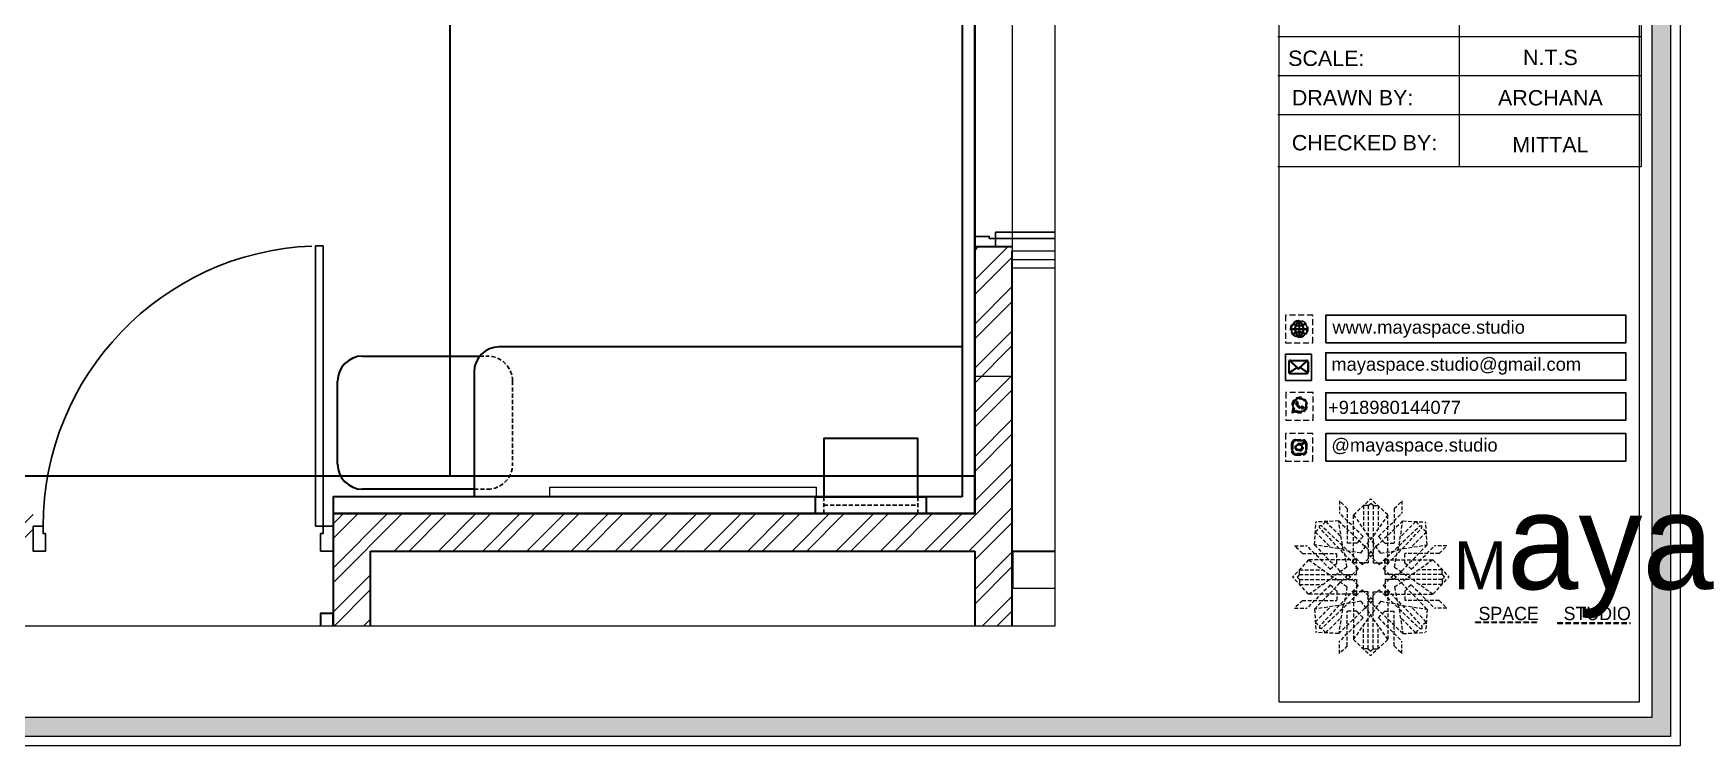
# Model space of a CAD drawing. Header units: millimetres. Extents: x 56222 to 3066687, y -650199 to -121287.
# Drawn here: x 131431.4 to 131630.2, y -184315.7 to -184230.2 of the extents above; entities that cross this region are included whole.
import ezdxf
from ezdxf.enums import TextEntityAlignment as Align

# ---------------------------------------------------------------- set-up
doc = ezdxf.new("R2010")
doc.units = ezdxf.units.MM
doc.header["$MEASUREMENT"] = 0
doc.linetypes.add('DASHED', pattern=[0.75, 0.5, -0.25])
doc.linetypes.add('DASHEDX2', pattern=[1.5, 1, -0.5])
for name, color, linetype in [('AR DOOR', 40, 'Continuous'), ('AR ELE-5', 134, 'Continuous'), ('AR HATCH-7', 7, 'Continuous')]:
    doc.layers.add(name, color=color, linetype=linetype)
for name, color, linetype, lineweight in [('dim05', 1, 'Continuous', 13), ('Dimension', 10, 'DASHEDX2', 20), ('ELEVATION', 250, 'Continuous', 9), ('ELEVATION ( SPIRAL STAIR )', 250, 'Continuous', 9), ('FIRST FLOOR', 7, 'Continuous', 9), ('FIRST FLOOR_( PLine )_', 251, 'Continuous', 30), ('FURNITURE', 32, 'Continuous', 9), ('GF FALSE CEILING', 6, 'Continuous', 35), ('NAME PLATE', 7, 'Continuous', 25)]:
    doc.layers.add(name, color=color, linetype=linetype, lineweight=lineweight)
doc.styles.add('Arial', font='arial.ttf')
doc.styles.get("Standard").update_dxf_attribs({"font": 'arial.ttf', "height": 6})

# ---------------------------------------------------------------- blocks, each defined once
blk = doc.blocks.new('*U18')
for points in [[(0, 0), (0, 1120), (-30, 1120), (-30, 0)], [(40, 0), (0, 0), (0, -30), (-10, -30), (-10, -100), (40, -100)], [(-1160, 0), (-1120, 0), (-1120, -30), (-1110, -30), (-1110, -100), (-1160, -100)]]:
    blk.add_lwpolyline(points, close=True)
at = {"layer": 'AR ELE-5', "linetype": 'ByBlock', "ltscale": 15}
blk.add_arc((1.6, -0.7), 1121.6, 92.37301, 179.96526, dxfattribs=at)
blk = doc.blocks.new('FSFSF')
at = {"color": 42, "lineweight": 5, "true_color": 0xe0ac11}
for p, q in [((28600.03, 143.51), (28600.03, 140.16)), ((28602.15, 141.41), (28600.03, 143.51)), ((28602.15, 141.41), (28602.15, 131.95)), ((28603.86, 139.69), (28608.58, 144.08)), ((28607.9, 142.22), (28606.58, 142.22)), ((28606.58, 142.22), (28606.58, 135.84)), ((28607.9, 142.22), (28608.58, 142.85)), ((28607.9, 142.22), (28607.9, 126.58)), ((28613.31, 139.69), (28608.58, 144.08)), ((28609.27, 142.22), (28608.59, 142.85)), ((28609.27, 142.22), (28609.27, 126.58)), ((28609.27, 142.22), (28610.59, 142.22)), ((28610.59, 142.22), (28610.59, 135.84)), ((28615.02, 141.41), (28617.14, 143.51)), ((28615.02, 141.41), (28615.02, 131.95)), ((28617.14, 143.51), (28617.14, 140.16)), ((28593.19, 131.45), (28593.54, 137.71)), ((28599.8, 138.06), (28593.54, 137.71)), ((28595.12, 136.69), (28594.53, 136.69)), ((28594.56, 136.12), (28594.56, 136.71)), ((28596.24, 137.86), (28595.12, 136.69)), ((28606.27, 126.08), (28595.12, 136.69)), ((28596.24, 137.86), (28600.47, 133.65)), ((28601.03, 130), (28599.8, 138.06)), ((28599.8, 138.05), (28608.58, 129.56)), ((28606.47, 133.76), (28600.03, 140.16)), ((28603.86, 126.58), (28603.86, 139.69)), ((28603.86, 139.69), (28608.58, 133.02)), ((28613.31, 139.69), (28608.59, 133.02)), ((28617.37, 138.05), (28608.59, 129.56)), ((28610.7, 133.76), (28617.14, 140.16)), ((28610.9, 126.08), (28622.05, 136.69)), ((28613.31, 126.58), (28613.31, 139.69)), ((28616.14, 130), (28617.37, 138.06)), ((28620.93, 137.86), (28616.7, 133.65)), ((28617.37, 138.06), (28623.63, 137.71)), ((28620.93, 137.86), (28622.05, 136.69)), ((28622.05, 136.69), (28622.64, 136.69)), ((28622.62, 136.12), (28622.62, 136.71)), ((28624, 131.45), (28623.65, 137.71)), ((28593.39, 135), (28594.56, 136.12)), ((28593.39, 135), (28597.6, 130.78)), ((28605.17, 124.98), (28594.56, 136.12)), ((28604.75, 131.95), (28602.15, 131.95)), ((28606.47, 133.76), (28604.75, 131.95)), ((28605.86, 129.18), (28608.58, 133.02)), ((28611.31, 129.18), (28608.59, 133.02)), ((28610.7, 133.76), (28612.42, 131.95)), ((28612.02, 124.98), (28622.62, 136.12)), ((28612.42, 131.95), (28615.02, 131.95)), ((28623.8, 135), (28619.59, 130.78)), ((28623.8, 135), (28622.62, 136.12)), ((28591.56, 127.39), (28587.17, 122.66)), ((28587.73, 131.22), (28591.08, 131.22)), ((28589.84, 129.1), (28587.73, 131.22)), ((28589.84, 129.1), (28599.29, 129.1)), ((28597.49, 124.78), (28591.08, 131.22)), ((28604.66, 127.39), (28591.56, 127.39)), ((28591.56, 127.39), (28598.23, 122.67)), ((28593.19, 131.45), (28601.69, 122.67)), ((28601.25, 130.22), (28593.19, 131.45)), ((28599.29, 126.5), (28599.29, 129.1)), ((28605.86, 129.18), (28601.03, 130)), ((28602.07, 125.39), (28601.25, 130.22)), ((28603.68, 126.54), (28603.68, 127.39)), ((28604.71, 127.57), (28603.86, 127.57)), ((28604.66, 123.35), (28604.66, 127.39)), ((28604.7, 126.58), (28604.71, 127.57)), ((28606.27, 126.08), (28608.58, 128.27)), ((28607.9, 128.92), (28608.58, 129.56)), ((28607.9, 128.92), (28608.58, 128.27)), ((28609.27, 128.92), (28608.59, 129.56)), ((28609.27, 128.92), (28608.59, 128.27)), ((28610.9, 126.08), (28608.59, 128.27)), ((28611.31, 129.18), (28616.14, 130)), ((28612.46, 126.58), (28612.46, 127.57)), ((28612.46, 127.57), (28613.31, 127.57)), ((28612.52, 123.35), (28612.52, 127.39)), ((28612.52, 127.39), (28625.63, 127.39)), ((28613.51, 126.54), (28613.51, 127.39)), ((28615.12, 125.39), (28615.94, 130.22)), ((28623.99, 131.45), (28615.5, 122.67)), ((28615.94, 130.22), (28624, 131.45)), ((28627.34, 129.1), (28617.89, 129.1)), ((28617.89, 126.5), (28617.89, 129.1)), ((28625.63, 127.39), (28618.96, 122.67)), ((28619.7, 124.78), (28626.1, 131.22)), ((28625.63, 127.39), (28630.02, 122.66)), ((28629.45, 131.22), (28626.1, 131.22)), ((28627.34, 129.1), (28629.45, 131.22)), ((28591.56, 117.94), (28587.17, 122.66)), ((28589.03, 123.35), (28588.4, 122.67)), ((28589.03, 121.98), (28588.4, 122.65)), ((28589.03, 123.35), (28589.03, 124.67)), ((28589.03, 124.67), (28595.4, 124.67)), ((28589.03, 123.35), (28604.66, 123.35)), ((28591.56, 117.94), (28598.23, 122.65)), ((28593.19, 113.88), (28601.69, 122.65)), ((28597.49, 124.78), (28599.29, 126.5)), ((28602.07, 125.39), (28598.23, 122.67)), ((28602.07, 119.94), (28598.23, 122.65)), ((28602.33, 123.35), (28601.69, 122.67)), ((28602.33, 121.98), (28601.69, 122.65)), ((28602.33, 123.35), (28602.97, 122.67)), ((28602.33, 121.98), (28602.97, 122.65)), ((28605.17, 124.98), (28602.97, 122.67)), ((28605.17, 120.35), (28602.97, 122.65)), ((28604.66, 126.54), (28603.68, 126.54)), ((28607.9, 126.58), (28603.86, 126.58)), ((28609.27, 126.58), (28613.31, 126.58)), ((28612.02, 124.98), (28614.21, 122.67)), ((28612.02, 120.35), (28614.21, 122.65)), ((28612.52, 126.54), (28613.51, 126.54)), ((28628.16, 123.35), (28612.52, 123.35)), ((28614.85, 123.35), (28614.21, 122.67)), ((28614.85, 121.98), (28614.21, 122.65)), ((28614.85, 123.35), (28615.5, 122.67)), ((28614.85, 121.98), (28615.5, 122.65)), ((28615.12, 125.39), (28618.96, 122.67)), ((28615.12, 119.94), (28618.96, 122.65)), ((28623.99, 113.88), (28615.5, 122.65)), ((28619.7, 124.78), (28617.89, 126.5)), ((28625.63, 117.94), (28618.96, 122.65)), ((28628.16, 124.67), (28621.78, 124.67)), ((28625.63, 117.94), (28630.02, 122.66)), ((28628.16, 123.35), (28628.16, 124.67)), ((28628.16, 123.35), (28628.78, 122.67)), ((28628.16, 121.98), (28628.78, 122.65)), ((28589.03, 121.98), (28604.66, 121.98)), ((28589.03, 121.98), (28589.03, 120.66)), ((28589.03, 120.66), (28595.4, 120.66)), ((28597.49, 120.54), (28591.08, 114.11)), ((28605.17, 120.35), (28594.56, 109.2)), ((28606.27, 119.15), (28595.12, 108.54)), ((28597.49, 120.54), (28599.29, 118.83)), ((28599.29, 118.83), (28599.29, 116.23)), ((28602.07, 119.94), (28601.25, 115.1)), ((28604.66, 118.78), (28603.68, 118.78)), ((28603.68, 118.78), (28603.68, 117.94)), ((28607.9, 118.65), (28603.86, 118.65)), ((28603.86, 118.65), (28603.86, 105.54)), ((28604.66, 121.98), (28604.66, 117.94)), ((28604.7, 118.65), (28604.71, 117.66)), ((28606.27, 119.15), (28608.58, 116.96)), ((28607.9, 103.01), (28607.9, 118.65)), ((28610.9, 119.15), (28608.59, 116.96)), ((28609.27, 118.65), (28613.31, 118.65)), ((28609.27, 103.01), (28609.27, 118.65)), ((28610.9, 119.15), (28622.05, 108.54)), ((28612.02, 120.35), (28622.62, 109.2)), ((28612.46, 118.65), (28612.46, 117.66)), ((28612.52, 121.98), (28612.52, 117.94)), ((28628.16, 121.98), (28612.52, 121.98)), ((28612.52, 118.78), (28613.51, 118.78)), ((28613.31, 118.65), (28613.31, 105.54)), ((28613.51, 118.78), (28613.51, 117.94)), ((28615.12, 119.94), (28615.94, 115.1)), ((28619.7, 120.54), (28617.89, 118.83)), ((28617.89, 118.83), (28617.89, 116.23)), ((28619.7, 120.54), (28626.1, 114.11)), ((28628.16, 120.66), (28621.78, 120.66)), ((28628.16, 121.98), (28628.16, 120.66)), ((28589.84, 116.23), (28587.73, 114.11)), ((28587.73, 114.11), (28591.08, 114.11)), ((28589.84, 116.23), (28599.29, 116.23)), ((28604.66, 117.94), (28591.56, 117.94)), ((28601.25, 115.1), (28593.19, 113.87)), ((28593.19, 113.87), (28593.54, 107.62)), ((28593.39, 110.32), (28597.6, 114.55)), ((28599.8, 107.17), (28608.58, 115.67)), ((28601.03, 115.23), (28599.8, 107.17)), ((28605.86, 116.05), (28601.03, 115.23)), ((28604.71, 117.66), (28603.86, 117.66)), ((28605.86, 116.05), (28608.58, 112.21)), ((28607.9, 116.31), (28608.58, 116.96)), ((28607.9, 116.31), (28608.58, 115.67)), ((28609.27, 116.31), (28608.59, 116.96)), ((28609.27, 116.31), (28608.59, 115.67)), ((28611.31, 116.05), (28608.59, 112.21)), ((28617.37, 107.17), (28608.59, 115.67)), ((28611.31, 116.05), (28616.14, 115.23)), ((28612.46, 117.66), (28613.31, 117.66)), ((28612.52, 117.94), (28625.63, 117.94)), ((28615.94, 115.1), (28624, 113.87)), ((28616.14, 115.23), (28617.37, 107.17)), ((28627.34, 116.23), (28617.89, 116.23)), ((28623.8, 110.32), (28619.59, 114.55)), ((28624, 113.87), (28623.65, 107.62)), ((28629.45, 114.11), (28626.1, 114.11)), ((28627.34, 116.23), (28629.45, 114.11)), ((28593.39, 110.32), (28594.56, 109.2)), ((28594.56, 109.2), (28594.56, 108.61)), ((28596.24, 107.37), (28600.47, 111.58)), ((28606.47, 111.47), (28600.03, 105.07)), ((28602.15, 103.82), (28602.15, 113.27)), ((28604.75, 113.27), (28602.15, 113.27)), ((28603.86, 105.54), (28608.58, 112.21)), ((28606.47, 111.47), (28604.75, 113.27)), ((28606.58, 103.01), (28606.58, 109.38)), ((28613.31, 105.54), (28608.59, 112.21)), ((28610.59, 103.01), (28610.59, 109.38)), ((28610.7, 111.47), (28612.42, 113.27)), ((28610.7, 111.47), (28617.14, 105.07)), ((28612.42, 113.27), (28615.02, 113.27)), ((28615.02, 103.82), (28615.02, 113.27)), ((28620.93, 107.37), (28616.7, 111.58)), ((28623.8, 110.32), (28622.62, 109.2)), ((28622.62, 109.2), (28622.62, 108.61)), ((28599.8, 107.17), (28593.54, 107.52)), ((28595.12, 108.54), (28594.53, 108.54)), ((28596.24, 107.37), (28595.12, 108.54)), ((28600.03, 101.71), (28600.03, 105.07)), ((28603.86, 105.54), (28608.58, 101.15)), ((28613.31, 105.54), (28608.58, 101.15)), ((28617.14, 101.71), (28617.14, 105.07)), ((28617.37, 107.17), (28623.63, 107.52)), ((28620.93, 107.37), (28622.05, 108.54)), ((28622.05, 108.54), (28622.64, 108.54)), ((28602.15, 103.82), (28600.03, 101.71)), ((28607.9, 103.01), (28606.58, 103.01)), ((28607.9, 103.01), (28608.58, 102.38)), ((28609.27, 103.01), (28608.59, 102.38)), ((28609.27, 103.01), (28610.59, 103.01)), ((28615.02, 103.82), (28617.14, 101.71))]:
    blk.add_line(p, q, dxfattribs=at)
blk = doc.blocks.new('hgwg')
at = {"layer": 'Dimension', "true_color": 0xd39e00}
h = blk.add_hatch(color=42, dxfattribs=at)
h.dxf.hatch_style = 1
h.paths.add_polyline_path([(27505.71, 45.05), (27494.27, 45.05), (27494.27, 44.9), (27505.71, 44.9)])
h = blk.add_hatch(color=42, dxfattribs=at)
h.dxf.hatch_style = 1
h.paths.add_polyline_path([(27523.3, 44.9), (27509.68, 44.9), (27509.68, 44.75), (27523.3, 44.75)])
at = {"layer": 'Dimension', "color": 42, "true_color": 0xd39e00}
for p, q in [((27494.27, 45.05), (27505.71, 45.05)), ((27494.27, 44.9), (27494.27, 45.05)), ((27494.27, 44.9), (27505.71, 44.9)), ((27505.71, 45.05), (27505.71, 44.9)), ((27509.68, 44.9), (27523.3, 44.9)), ((27509.68, 44.9), (27509.68, 44.75)), ((27509.68, 44.75), (27523.3, 44.75)), ((27523.3, 44.75), (27523.3, 44.9))]:
    blk.add_line(p, q, dxfattribs=at)
at = {"layer": 'Dimension', "color": 42, "true_color": 0xd39e00, "attachment_point": 1}
for s, width, insert, char_height in [('{\\fCinzel|b0|i0|c0|p2;\\H1.5x;M\\fAmsterdam One|b0|i0|c0|p2;\\H2x;aya}', 85.3277, (27490.17, 69.17), 6), ('{\\fCinzel|b0|i0|c0|p0;SPACE     STUDIO}', 66.129, (27494.83, 47.86), 2.5)]:
    blk.add_mtext_dynamic_manual_height_columns(s, width=width, gutter_width=30, heights=[0], dxfattribs=dict(at, insert=insert, char_height=char_height))
blk = doc.blocks.new('QEGW4TG')
at = {"layer": 'Dimension', "true_color": 0x000000}
h = blk.add_hatch(color=18, dxfattribs=at)
h.dxf.hatch_style = 1
h.paths.add_polyline_path([(2.69, 1.93, 0.170513), (2.95, 1.97, 0.190337), (3.11, 2.18, 0.316231), (3.07, 2.28), (2.79, 2.37, 0.273721), (2.69, 2.34, 0.040749), (2.63, 2.27, -0.441282), (2.53, 2.25, -0.11828), (2.06, 2.64, -0.441282), (2.07, 2.74, 0.040749), (2.13, 2.81, 0.290083), (2.14, 2.92), (2.01, 3.18, 0.316231), (1.91, 3.2, 0.190337), (1.73, 3, 0.170513), (1.72, 2.74, 0.252784)], flags=0)
h.paths.add_polyline_path([(1.19, 1.98), (1.03, 1.3, 0.550912), (1.11, 1.23), (1.75, 1.39, 6.344125)])
h.paths.add_polyline_path([(1.81, 1.7), (1.4, 1.6), (1.5, 2.03, -9.071339)], flags=16)
h.paths.add_polyline_path([(3.11, 2.16, -0.17811), (2.95, 1.97, -0.170513), (2.69, 1.93, -0.252784), (1.72, 2.74, -0.170513), (1.73, 3, -0.17811), (1.89, 3.19, -0.370089), (2.01, 3.18), (2.14, 2.92, -0.307185), (2.13, 2.8, -0.041087), (2.06, 2.73, 0.321676), (2.05, 2.65, 0.126524), (2.55, 2.24, 0.312216), (2.62, 2.26, -0.041087), (2.68, 2.34, -0.290673), (2.79, 2.37), (3.07, 2.28, -0.370089)], flags=0)
h = blk.add_hatch(color=18, dxfattribs=at)
h.dxf.hatch_style = 1
h.paths.add_polyline_path([(2.79, 2.37, 0.273721), (2.69, 2.34, 0.040749), (2.63, 2.27, -0.441282), (2.53, 2.25, -0.11828), (2.06, 2.64, -0.441282), (2.07, 2.74, 0.040749), (2.13, 2.81, 0.290083), (2.14, 2.92), (2.01, 3.18, 0.316231), (1.91, 3.2, 0.190337), (1.73, 3, 0.170513), (1.72, 2.74, 0.252784), (2.69, 1.93, 0.170513), (2.95, 1.97, 0.190337), (3.11, 2.18, 0.316231), (3.07, 2.28)])
for p, q in [((2.01, 3.18), (2.14, 2.92)), ((1.19, 1.98), (1.03, 1.3)), ((1.1, 1.23), (1.75, 1.39)), ((1.5, 2.03), (1.4, 1.6)), ((1.4, 1.6), (1.81, 1.7)), ((3.07, 2.28), (2.8, 2.36))]:
    blk.add_line(p, q)
blk.add_lwpolyline([(0, 0), (4.68, 0), (4.68, 4.68), (0, 4.68)], close=True)
for centre, radius, start, end in [((2.39, 2.56), 1.34, 241.4727, 205.6422), ((2.39, 2.56), 1.04, 235.9962, 210.8333), ((2.09, 2.87), 0.39, 159.7007, 198.4072), ((2.07, 2.87), 0.364, 118.9685, 159.3648), ((1.94, 3.12), 0.0896, 41.8985, 123.1344), ((2.05, 2.87), 0.104, 320.3924, 28.6971), ((1.09, 1.29), 0.0598, 164.8483, 282.1458), ((2.96, 3.23), 1.33, 201.4218, 258.1669), ((2.11, 2.68), 0.066, 135.9932, 224.8892), ((1.67, 3.16), 0.586, 312.4617, 321.8728), ((3.12, 3.42), 1.31, 216.5455, 243.5279), ((2.57, 2.3), 0.066, 234.2482, 323.1441), ((3.11, 1.94), 0.586, 137.2645, 146.6756), ((2.76, 2.27), 0.104, 70.4402, 138.745), ((2.75, 2.31), 0.39, 260.7301, 299.4366), ((2.76, 2.29), 0.364, 299.7725, 340.1688), ((3.03, 2.2), 0.0896, 336.0029, 57.2388)]:
    blk.add_arc(centre, radius, start, end)
blk = doc.blocks.new('ASGERG')
at = {"layer": 'Dimension', "true_color": 0x000000}
h = blk.add_hatch(color=18, dxfattribs=at)
h.dxf.hatch_style = 1
h.paths.add_polyline_path([(0.99, 1.7, 0.353872), (1.69, 1.03), (2.96, 1.03, 0.353872), (3.66, 1.7), (3.66, 2.99, 0.353872), (2.96, 3.67), (1.69, 3.67, 0.353872), (0.99, 2.99)])
h.paths.add_polyline_path([(1.27, 2.97, -0.353872), (1.72, 3.4), (2.94, 3.4, -0.353872), (3.38, 2.97), (3.38, 1.72, -0.353872), (2.94, 1.3), (1.72, 1.3, -0.353872), (1.27, 1.72)], flags=16)
h.paths.add_polyline_path([(3.02, 2.35, -1), (1.64, 2.35, -1)], flags=0)
h.paths.add_polyline_path([(2.74, 2.35, -1), (1.92, 2.35, -1)], flags=0)
h.paths.add_polyline_path([(2.86, 3.02, -1), (3.19, 3.02, -1)], flags=0)
h.paths.add_polyline_path([(1.64, 2.35, 1), (3.02, 2.35, 1)], flags=0)
h = blk.add_hatch(color=18, dxfattribs=at)
h.dxf.hatch_style = 1
h.paths.add_polyline_path([(1.64, 2.35, 1), (3.02, 2.35, 1)])
h.paths.add_polyline_path([(2.74, 2.35, -1), (1.92, 2.35, -1)], flags=16)
h = blk.add_hatch(color=18, dxfattribs=at)
h.dxf.hatch_style = 1
h.paths.add_polyline_path([(3.19, 3.02, 1), (2.86, 3.02, 1)])
for p, q in [((0.99, 2.99), (0.99, 1.7)), ((1.27, 2.97), (1.27, 1.72)), ((1.69, 3.67), (2.96, 3.67)), ((2.94, 3.4), (1.72, 3.4)), ((3.38, 2.97), (3.38, 1.72)), ((3.66, 2.99), (3.66, 1.7)), ((1.69, 1.03), (2.96, 1.03)), ((2.94, 1.3), (1.72, 1.3))]:
    blk.add_line(p, q)
blk.add_lwpolyline([(0, 0), (4.68, 0), (4.68, 4.68), (0, 4.68)], close=True)
for centre, radius in [((2.33, 2.35), 0.694), ((3.02, 3.02), 0.168), ((2.33, 2.35), 0.414)]:
    blk.add_circle(centre, radius)
for centre, radius, start, end in [((1.76, 2.89), 0.778, 94.8631, 172.8127), ((1.76, 2.91), 0.491, 94.8631, 172.8127), ((2.9, 2.91), 0.491, 7.1873, 85.1369), ((2.89, 2.89), 0.778, 7.1873, 85.1369), ((1.76, 1.8), 0.778, 187.1873, 265.1369), ((1.76, 1.78), 0.491, 187.1873, 265.1369), ((2.9, 1.78), 0.491, 274.8631, 352.8127), ((2.89, 1.8), 0.778, 274.8631, 352.8127)]:
    blk.add_arc(centre, radius, start, end)
blk = doc.blocks.new('DTGWEGEARG')
at = {"layer": 'Dimension', "true_color": 0x000000}
h = blk.add_hatch(color=18, dxfattribs=at)
h.dxf.hatch_style = 1
h.paths.add_polyline_path([(3.83, 2.34, 1), (0.85, 2.34, 1)])
h.paths.add_polyline_path([(2.51, 1.01, 0.105795), (2.96, 1.58, -0.055205), (3.3, 1.41, -0.169822)], flags=16)
h.paths.add_polyline_path([(2.41, 1.12), (2.41, 1.69, -0.058279), (2.81, 1.63, -0.103353)], flags=16)
h.paths.add_polyline_path([(2.26, 1.13, -0.101741), (1.87, 1.63, -0.057171), (2.26, 1.69)], flags=16)
h.paths.add_polyline_path([(2.17, 1.01, -0.169822), (1.38, 1.41, -0.055205), (1.72, 1.58, 0.105795)], flags=16)
h.paths.add_polyline_path([(3.02, 1.72, 0.081336), (3.13, 2.27), (3.68, 2.27, -0.152069), (3.4, 1.52, 0.05687)], flags=16)
h.paths.add_polyline_path([(2.87, 1.77, 0.061945), (2.41, 1.84), (2.41, 2.27), (2.98, 2.27, -0.081344)], flags=16)
h.paths.add_polyline_path([(2.26, 1.84, 0.060923), (1.8, 1.77, -0.081344), (1.7, 2.27), (2.26, 2.27)], flags=16)
h.paths.add_polyline_path([(1.66, 1.72, 0.05687), (1.28, 1.52, -0.152069), (1, 2.27), (1.55, 2.27, 0.081336)], flags=16)
h.paths.add_polyline_path([(2.41, 2.42), (2.41, 2.83, 0.061945), (2.87, 2.91, -0.080009), (2.98, 2.42)], flags=16)
h.paths.add_polyline_path([(3.13, 2.42, 0.080116), (3.02, 2.96, 0.05687), (3.4, 3.16, 0.028258), (3.3, 3.27, -0.055205), (2.96, 3.1, 0.105795), (2.51, 3.67, -0.36029), (3.68, 2.42)], flags=16)
h.paths.add_polyline_path([(2.26, 2.42), (1.7, 2.42, -0.080009), (1.8, 2.91, 0.060923), (2.26, 2.84)], flags=16)
h.paths.add_polyline_path([(1.55, 2.42), (1, 2.42, -0.150466), (1.28, 3.16, 0.05687), (1.66, 2.96, 0.080116)], flags=16)
h.paths.add_polyline_path([(2.41, 2.98), (2.41, 3.56, -0.103353), (2.81, 3.05, -0.058279)], flags=16)
h.paths.add_polyline_path([(2.26, 2.99, -0.057171), (1.87, 3.05, -0.101741), (2.26, 3.55)], flags=16)
h.paths.add_polyline_path([(1.72, 3.1, -0.055205), (1.38, 3.27, -0.169822), (2.17, 3.67, 0.105795)], flags=16)
blk.add_lwpolyline([(0, 0), (4.68, 0), (4.68, 4.68), (0, 4.68)], close=True)
at = {"layer": 'Dimension', "color": 18, "true_color": 0x000000}
for p, q in [((2.26, 3.55), (2.26, 2.99)), ((2.26, 2.84), (2.26, 2.42)), ((2.41, 3.56), (2.41, 2.98)), ((2.41, 2.83), (2.41, 2.42)), ((1, 2.42), (1.55, 2.42)), ((1, 2.27), (1.55, 2.27)), ((1.7, 2.42), (2.26, 2.42)), ((1.7, 2.27), (2.26, 2.27)), ((2.26, 2.27), (2.26, 1.84)), ((2.26, 1.69), (2.26, 1.13)), ((2.41, 2.42), (2.98, 2.42)), ((2.41, 2.27), (2.98, 2.27)), ((2.41, 2.27), (2.41, 1.84)), ((2.41, 1.69), (2.41, 1.12)), ((3.13, 2.42), (3.68, 2.42)), ((3.13, 2.27), (3.68, 2.27))]:
    blk.add_line(p, q, dxfattribs=at)
blk.add_circle((2.34, 2.34), 1.49, dxfattribs=at)
for centre, radius, start, end in [((2.34, 2.34), 1.34, 142.3819, 176.6093), ((2.34, 4.74), 1.9, 236.1399, 249.1595), ((2.34, 2.34), 1.34, 97.3549, 135.9073), ((2.34, 4.74), 1.75, 236.7417, 249.3811), ((3.28, 2.34), 1.73, 159.0567, 177.3789), ((3.28, 2.34), 1.58, 158.8325, 177.1302), ((3.28, 2.34), 1.73, 129.9301, 154.0867), ((2.34, 4.74), 1.9, 253.6799, 267.6253), ((3.28, 2.34), 1.58, 130.1073, 153.3446), ((2.34, 4.74), 1.75, 254.3336, 267.422), ((1.4, 2.34), 1.58, 26.6554, 50.2584), ((2.34, 4.74), 1.75, 272.3248, 285.6664), ((2.34, 4.74), 1.9, 272.1415, 286.3201), ((2.34, 2.34), 1.34, 3.3907, 82.6451), ((1.4, 2.34), 1.73, 25.9133, 50.0699), ((1.4, 2.34), 1.58, 2.8698, 21.1675), ((2.34, 4.74), 1.75, 290.6189, 303.2583), ((2.34, 4.74), 1.9, 290.8405, 303.8601), ((1.4, 2.34), 1.73, 2.6211, 20.9433), ((2.34, 2.34), 1.34, 183.0315, 217.6181), ((2.34, -0.06), 1.9, 110.8405, 123.8601), ((2.34, -0.06), 1.75, 110.6189, 123.2583), ((2.34, 2.34), 1.34, 224.0927, 262.6451), ((3.28, 2.34), 1.73, 182.3435, 200.9433), ((3.28, 2.34), 1.58, 182.5658, 201.1675), ((3.28, 2.34), 1.73, 205.9133, 230.0699), ((2.34, -0.06), 1.9, 92.3747, 106.3201), ((2.34, -0.06), 1.75, 92.578, 105.6664), ((3.28, 2.34), 1.58, 206.6554, 229.8927), ((2.34, -0.06), 1.9, 73.6799, 87.8585), ((2.34, -0.06), 1.75, 74.3336, 87.6752), ((1.4, 2.34), 1.58, 309.7416, 333.3446), ((1.4, 2.34), 1.73, 309.9301, 334.0867), ((2.34, 2.34), 1.34, 277.3549, 315.9073), ((1.4, 2.34), 1.58, 338.8325, 357.4342), ((2.34, -0.06), 1.75, 56.7417, 69.3811), ((1.4, 2.34), 1.73, 339.0567, 357.6565), ((2.34, -0.06), 1.9, 56.1399, 69.1595), ((2.34, 2.34), 1.34, 322.3819, 356.9685)]:
    blk.add_arc(centre, radius, start, end, dxfattribs=at)
blk = doc.blocks.new('MASTER')
at = {"layer": 'ELEVATION ( SPIRAL STAIR )', "color": 9, "true_color": 0xc7c8ca}
blk.add_lwpolyline([(131511.15, -184212.79), (131511.15, -184213.94), (131479.19, -184213.94), (131479.19, -184212.79)], close=True, dxfattribs=at)
at = {"layer": 'FURNITURE', "color": 9, "lineweight": 30, "true_color": 0xc7c8ca}
for p, q in [((131357.19, -184215.94), (131357.19, -184062.94)), ((131504.12, -184065.94), (131503.12, -184065.94)), ((131504.37, -184086.44), (131529.19, -184086.44)), ((131504.37, -184087.44), (131504.37, -184086.44)), ((131504.12, -184086.94), (131503.12, -184086.94)), ((131504.37, -184087.44), (131529.19, -184087.44)), ((131504.12, -184107.94), (131503.12, -184107.94)), ((131504.37, -184106.94), (131529.19, -184106.94)), ((131504.37, -184108.94), (131504.37, -184106.94)), ((131504.37, -184107.94), (131530.19, -184107.94)), ((131504.37, -184108.94), (131529.19, -184108.94)), ((131504.37, -184128.44), (131529.19, -184128.44)), ((131504.37, -184129.44), (131504.37, -184128.44)), ((131504.12, -184128.94), (131503.12, -184128.94)), ((131504.37, -184129.44), (131529.19, -184129.44)), ((131504.12, -184149.94), (131503.12, -184149.94)), ((131528.69, -184195.94), (131473.12, -184195.94)), ((131456.74, -184197.05), (131470.79, -184197.05)), ((131453.74, -184210.02), (131453.74, -184200.05)), ((131470.12, -184198.94), (131470.12, -184213.94)), ((131470.12, -184213.02), (131456.74, -184213.02))]:
    blk.add_line(p, q, dxfattribs=at)
at = {"layer": 'FURNITURE', "color": 9, "true_color": 0xc7c8ca}
blk.add_line((131388.19, -184109.47), (131443.39, -184109.47), dxfattribs=at)
at = {"layer": 'FURNITURE', "color": 9, "linetype": 'DASHED', "lineweight": 25, "true_color": 0xc7c8ca}
for p, q in [((131470.79, -184197.05), (131471.73, -184197.05)), ((131474.73, -184200.05), (131474.73, -184210.02))]:
    blk.add_line(p, q, dxfattribs=at)
at = {"layer": 'FURNITURE', "linetype": 'DASHED', "lineweight": 25}
blk.add_line((131470.12, -184213.02), (131471.73, -184213.02), dxfattribs=at)
at = {"layer": 'FURNITURE', "color": 9, "lineweight": 30, "true_color": 0xc7c8ca}
for points in [[(131378.19, -184065.04), (131479.19, -184065.04), (131479.19, -184062.94), (131378.19, -184062.94)], [(131440.44, -184062.94), (131485.44, -184062.94), (131485.44, -184063.99), (131440.44, -184063.99)], [(131360.28, -184065.04), (131384.19, -184065.04), (131384.19, -184080.03), (131360.28, -184080.03)], [(131470.19, -184065.04), (131494.1, -184065.04), (131494.1, -184080.03), (131470.19, -184080.03)], [(131528.69, -184213.94), (131453.19, -184213.94), (131453.19, -184215.94), (131530.19, -184215.94), (131530.19, -184213.94), (131530.19, -184213.94), (131530.19, -184152.94), (131528.69, -184152.94)], [(131409.19, -184211.44), (131349.19, -184211.44), (131349.19, -184210.44), (131409.19, -184210.44)], [(131511.08, -184213.94), (131524.38, -184213.94), (131524.38, -184215.94), (131511.08, -184215.94)]]:
    blk.add_lwpolyline(points, close=True, dxfattribs=at)
for points in [[(131503.12, -184065.94), (131503.12, -184149.94, 0.414214), (131506.12, -184152.94), (131530.19, -184152.94), (131530.19, -184062.94), (131506.12, -184062.94, 0.414214)], [(131390.19, -184148.97), (131464.19, -184148.97, 0.414214), (131467.19, -184145.97), (131467.19, -184065.04), (131387.19, -184065.04), (131387.19, -184145.97, 0.414214)]]:
    blk.add_lwpolyline(points, format="xyb", close=True, dxfattribs=at)
blk.add_lwpolyline([(131529.19, -184106.94), (131529.19, -184063.94), (131506.12, -184063.94, 0.414214), (131504.12, -184065.94), (131504.12, -184149.94, 0.414214), (131506.12, -184151.94), (131529.19, -184151.94), (131529.19, -184108.94)], format="xyb", dxfattribs=at)
for points in [[(131361.28, -184080.03), (131361.28, -184066.04), (131383.19, -184066.04), (131383.19, -184080.03)], [(131471.19, -184080.03), (131471.19, -184066.04), (131493.1, -184066.04), (131493.1, -184080.03)], [(131523.38, -184213.94), (131523.38, -184206.94), (131512.08, -184206.94), (131512.08, -184213.94)]]:
    blk.add_lwpolyline(points, dxfattribs=at)
at = {"layer": 'FURNITURE', "color": 9, "true_color": 0xc7c8ca}
for points in [[(131390.19, -184147.97), (131464.19, -184147.97, 0.414214), (131466.19, -184145.97), (131466.19, -184066.04), (131388.19, -184066.04), (131388.19, -184145.97, 0.414214)], [(131451.18, -184125.99, 0.451075), (131443.39, -184109.47, -0.277658), (131466.19, -184135.11, 0.459377), (131451.18, -184125.99)]]:
    blk.add_lwpolyline(points, format="xyb", close=True, dxfattribs=at)
at = {"layer": 'FURNITURE', "color": 9, "true_color": 0xc7c8ca, "elevation": -0.01}
for points in [[(131421.12, -184083.86, -0.100586), (131421.12, -184068.86, -0.075726), (131397.12, -184068.86, -0.148967), (131397.12, -184083.86, -0.074116)], [(131433.2, -184083.86, 0.100586), (131433.2, -184068.86, 0.075726), (131457.2, -184068.86, 0.148967), (131457.2, -184083.86, 0.074116)]]:
    blk.add_lwpolyline(points, format="xyb", close=True, dxfattribs=at)
at = {"layer": 'FURNITURE', "color": 9, "linetype": 'DASHED', "lineweight": 25, "true_color": 0xc7c8ca}
blk.add_lwpolyline([(131512.08, -184213.94), (131523.38, -184213.94), (131523.38, -184215.94), (131512.08, -184215.94)], close=True, dxfattribs=at)
blk.add_lwpolyline([(131512.08, -184214.94), (131523.38, -184214.94)], dxfattribs=at)
at = {"layer": 'FURNITURE', "color": 9, "lineweight": 30, "true_color": 0xc7c8ca}
blk.add_circle((131371.2, -184190.64), 18, dxfattribs=at)
blk.add_circle((131371.2, -184190.64), 18, dxfattribs=at)
for centre, radius, start, end in [((131359.31, -184181.49), 3, 322.4256, 142.4256), ((131371.2, -184190.64), 12, 142.4256, 322.4256), ((131473.12, -184198.94), 3, 90, 180), ((131383.08, -184199.79), 3.02, 314.8302, 148.621), ((131456.74, -184200.05), 3, 90, 180), ((131456.74, -184210.02), 3, 180, 270)]:
    blk.add_arc(centre, radius, start, end, dxfattribs=at)
at = {"layer": 'FURNITURE', "color": 9, "linetype": 'DASHED', "lineweight": 25, "true_color": 0xc7c8ca}
for centre, start, end in [((131471.73, -184200.05), 0, 90), ((131471.73, -184210.02), 270, 0)]:
    blk.add_arc(centre, 3, start, end, dxfattribs=at)
at = {"layer": 'FURNITURE', "color": 9, "true_color": 0xc7c8ca}
for points in [[(131401.86, -184071.6, -0.01), (131402.63, -184073.02, -0.01), (131404.27, -184076.01, -0.01), (131402.82, -184079.13, -0.01), (131402.07, -184080.77, -0.01)], [(131402.51, -184071.6, -0.01), (131403.28, -184073.02, -0.01), (131404.91, -184076.01, -0.01), (131403.47, -184079.13, -0.01), (131402.71, -184080.77, -0.01)], [(131417.7, -184071.6, -0.01), (131416.93, -184073.02, -0.01), (131415.3, -184076.01, -0.01), (131416.74, -184079.13, -0.01), (131417.49, -184080.77, -0.01)], [(131418.34, -184071.6, -0.01), (131417.57, -184073.02, -0.01), (131415.94, -184076.01, -0.01), (131417.38, -184079.13, -0.01), (131418.14, -184080.77, -0.01)], [(131435.98, -184071.6, -0.01), (131436.75, -184073.02, -0.01), (131438.38, -184076.01, -0.01), (131436.94, -184079.13, -0.01), (131436.18, -184080.77, -0.01)], [(131436.62, -184071.6, -0.01), (131437.4, -184073.02, -0.01), (131439.03, -184076.01, -0.01), (131437.59, -184079.13, -0.01), (131436.83, -184080.77, -0.01)], [(131451.82, -184071.6, -0.01), (131451.04, -184073.02, -0.01), (131449.41, -184076.01, -0.01), (131450.85, -184079.13, -0.01), (131451.61, -184080.77, -0.01)], [(131452.46, -184071.6, -0.01), (131451.69, -184073.02, -0.01), (131450.06, -184076.01, -0.01), (131451.5, -184079.13, -0.01), (131452.26, -184080.77, -0.01)]]:
    blk.add_open_spline(points, degree=3, knots=[0, 0, 0, 0, 4.577917, 9.671137, 9.671137, 9.671137, 9.671137], dxfattribs=at)

msp = doc.modelspace()

# ---------------------------------------------------------------- hatches: boundary and pattern name
at = {"layer": 'AR HATCH-7', "lineweight": 9, "true_color": 0x939598}
h = msp.add_hatch(dxfattribs=at)
h.set_pattern_fill('ANSI32', color=252, scale=10)
h.set_pattern_definition([(45, (314.9605, -908.0278), (-2.65165043, 2.65165043), []), (45, (316.7283, -908.0278), (-2.65165043, 2.65165043), [])])
h.paths.add_polyline_path([(131548.91, -184271.31), (131544.41, -184271.31), (131544.41, -184285.81), (131544.41, -184287.81), (131467.41, -184287.81), (131467.41, -184301.3), (131471.91, -184301.3), (131471.91, -184292.31), (131544.41, -184292.31), (131544.41, -184301.3), (131548.91, -184301.3), (131548.91, -184292.31)])
h.paths.add_polyline_path([(131467.91, -184125.81), (131388.41, -184125.81), (131388.41, -184134.81), (131467.91, -184134.81)])
h.paths.add_polyline_path([(131548.91, -184125.81), (131544.41, -184125.81), (131482.91, -184125.81), (131482.91, -184134.81), (131499.66, -184134.81), (131544.41, -184134.81), (131544.41, -184224.81), (131544.41, -184227.81), (131546.91, -184227.81), (131548.91, -184227.81)])
h.paths.add_polyline_path([(131548.91, -184256.31), (131548.91, -184255.81), (131544.41, -184255.81), (131544.41, -184271.31), (131548.91, -184271.31)])
h.paths.add_polyline_path([(131363.41, -184266.81), (131358.91, -184266.81), (131358.91, -184287.81), (131347.94, -184287.81), (131347.94, -184292.31), (131406.91, -184292.31), (131406.91, -184287.81), (131363.41, -184287.81)])
h.paths.add_polyline_path([(131407.91, -184287.81), (131407.91, -184292.31)], flags=17)
h.paths.add_polyline_path([(131423.41, -184287.81), (131423.41, -184292.31), (131431.41, -184292.31), (131431.41, -184289.31), (131431.41, -184287.81)])
at = {"layer": 'Dimension', "linetype": 'Continuous', "true_color": 0xd39e00}
h = msp.add_hatch(color=42, dxfattribs=at)
h.paths.add_polyline_path([(131306.34, -184088.19), (131306.34, -184314.55), (131627.93, -184314.55), (131627.93, -184088.19)])
h.paths.add_polyline_path([(131308.6, -184090.45), (131625.67, -184090.45), (131625.67, -184312.29), (131308.6, -184312.29)], flags=16)
at = {"layer": 'Dimension', "true_color": 0x000000}
h = msp.add_hatch(color=18, dxfattribs=at)
h.dxf.hatch_style = 1
h.paths.add_polyline_path([(131584.21, -184271.06, 0.414214), (131584.45, -184270.82), (131584.45, -184269.63, 0.414214), (131584.21, -184269.39), (131582.31, -184269.39, 0.414214), (131582.07, -184269.63), (131582.07, -184270.82, 0.414214), (131582.31, -184271.06)])
h.paths.add_polyline_path([(131583.44, -184270.34), (131584.32, -184270.93, -0.198912), (131584.21, -184270.97), (131582.31, -184270.97, -0.198912), (131582.2, -184270.93), (131583.08, -184270.34), (131583.26, -184270.51)], flags=16)
h.paths.add_polyline_path([(131583.26, -184270.38), (131582.29, -184269.48, -0.028783), (131582.31, -184269.48), (131584.21, -184269.48, -0.028783), (131584.23, -184269.48)], flags=16)
h.paths.add_polyline_path([(131583.51, -184270.28), (131584.32, -184269.52, -0.202482), (131584.36, -184269.63), (131584.36, -184270.82, -0.043076), (131584.36, -184270.85)], flags=16)
h.paths.add_polyline_path([(131583.02, -184270.28), (131582.16, -184270.85, -0.043076), (131582.16, -184270.82), (131582.16, -184269.63, -0.202482), (131582.21, -184269.52)], flags=16)

# ---------------------------------------------------------------- linework, layer by layer
for points in [[(131546.91, -184255.81), (131546.91, -184254.81), (131546.16, -184254.81), (131546.16, -184254.56), (131544.41, -184254.56), (131544.41, -184255.81)], [(131581.69, -184271.83), (131584.83, -184271.83), (131584.83, -184268.7), (131581.69, -184268.7)]]:
    msp.add_lwpolyline(points, close=True)
msp.add_lwpolyline([(131554.04, -184254.06), (131546.91, -184254.06), (131546.91, -184254.81), (131554.04, -184254.81)])
at = {"color": 18, "true_color": 0x000000}
for points in [[(131586.53, -184267.31), (131622.56, -184267.31), (131622.56, -184264.02), (131586.53, -184264.02)], [(131586.53, -184271.81), (131622.56, -184271.81), (131622.56, -184268.51), (131586.53, -184268.51)], [(131586.54, -184276.6), (131622.56, -184276.6), (131622.56, -184273.31), (131586.54, -184273.31)], [(131586.53, -184281.51), (131622.56, -184281.51), (131622.56, -184278.22), (131586.53, -184278.22)]]:
    msp.add_lwpolyline(points, close=True, dxfattribs=at)
at = {"layer": 'dim05', "color": 9, "linetype": 'DASHEDX2', "lineweight": 15, "true_color": 0xc7c8ca}
msp.add_line((131363.41, -184283.31), (131544.41, -184283.31), dxfattribs=at)
at = {"layer": 'Dimension', "color": 42, "linetype": 'Continuous', "true_color": 0xd39e00}
for p, q in [((131624.41, -184206.69), (131624.41, -184246.19)), ((131602.6, -184246.19), (131602.6, -184220.23)), ((131624.41, -184230.62), (131580.8, -184230.62)), ((131624.41, -184235.29), (131580.8, -184235.29)), ((131624.41, -184239.97), (131580.8, -184239.97)), ((131580.8, -184246.19), (131624.41, -184246.19))]:
    msp.add_line(p, q, dxfattribs=at)
at = {"layer": 'Dimension', "color": 18, "linetype": 'Continuous', "true_color": 0x000000}
for p, q in [((131582.07, -184269.63), (131582.07, -184270.82)), ((131582.16, -184269.63), (131582.16, -184270.82)), ((131582.21, -184269.52), (131583.02, -184270.28)), ((131582.29, -184269.48), (131583.26, -184270.38)), ((131582.31, -184269.39), (131584.21, -184269.39)), ((131582.31, -184269.48), (131584.21, -184269.48)), ((131583.26, -184270.38), (131584.23, -184269.48)), ((131583.51, -184270.28), (131584.32, -184269.52)), ((131584.36, -184269.63), (131584.36, -184270.82)), ((131584.45, -184269.63), (131584.45, -184270.82)), ((131582.16, -184270.85), (131583.02, -184270.28)), ((131582.2, -184270.93), (131583.08, -184270.34)), ((131582.31, -184270.97), (131584.21, -184270.97)), ((131582.31, -184271.06), (131584.21, -184271.06)), ((131583.08, -184270.34), (131583.26, -184270.51)), ((131583.26, -184270.51), (131583.44, -184270.34)), ((131584.32, -184270.93), (131583.44, -184270.34)), ((131584.36, -184270.85), (131583.51, -184270.28))]:
    msp.add_line(p, q, dxfattribs=at)
at = {"layer": 'Dimension', "color": 42, "linetype": 'Continuous', "true_color": 0xd39e00}
for points in [[(131305.21, -184087.06), (131629.06, -184087.06), (131629.06, -184315.68), (131305.21, -184315.68)], [(131306.34, -184088.19), (131627.93, -184088.19), (131627.93, -184314.55), (131306.34, -184314.55)], [(131308.6, -184090.45), (131625.67, -184090.45), (131625.67, -184312.29), (131308.6, -184312.29)]]:
    msp.add_lwpolyline(points, close=True, dxfattribs=at)
at = {"layer": 'Dimension', "color": 42, "linetype": 'ByBlock', "true_color": 0xd39e00}
msp.add_lwpolyline([(131580.93, -184310.43), (131580.93, -184092.31), (131624.14, -184092.31), (131624.14, -184310.43)], close=True, dxfattribs=at)
at = {"layer": 'Dimension', "color": 18, "true_color": 0x000000}
for centre, radius, start, end in [((131582.31, -184269.63), 0.24, 90, 180), ((131582.31, -184269.63), 0.15, 134.2135, 180), ((131582.31, -184269.63), 0.15, 90, 96.5948), ((131584.21, -184269.63), 0.24, 0, 90), ((131584.21, -184269.63), 0.15, 83.4052, 90), ((131584.21, -184269.63), 0.15, 0, 45.7865), ((131582.31, -184270.82), 0.24, 180, 270), ((131582.31, -184270.82), 0.15, 180, 189.8662), ((131582.31, -184270.82), 0.15, 225, 270), ((131584.21, -184270.82), 0.24, 270, 0), ((131584.21, -184270.82), 0.15, 270, 315), ((131584.21, -184270.82), 0.15, 350.1338, 0)]:
    msp.add_arc(centre, radius, start, end, dxfattribs=at)
at = {"layer": 'ELEVATION', "lineweight": 0}
msp.add_lwpolyline([(131554.04, -184120.14), (131554.04, -184301.3), (131347.94, -184301.3), (131347.94, -184120.14)], close=True, dxfattribs=at)
at = {"layer": 'FIRST FLOOR'}
for p, q in [((131548.91, -184125.81), (131548.91, -184280.31)), ((131544.41, -184255.81), (131544.41, -184284.81)), ((131544.41, -184271.31), (131548.91, -184271.31)), ((131544.41, -184287.81), (131467.41, -184287.81)), ((131467.41, -184287.81), (131467.41, -184301.3)), ((131544.41, -184292.31), (131471.91, -184292.31)), ((131471.91, -184292.31), (131471.91, -184301.3)), ((131544.41, -184292.31), (131544.41, -184301.3)), ((131548.91, -184292.31), (131554.04, -184292.31)), ((131548.91, -184292.31), (131548.91, -184301.3))]:
    msp.add_line(p, q, dxfattribs=at)
at = {"layer": 'FIRST FLOOR_( PLine )_'}
for p, q in [((131548.91, -184255.81), (131544.41, -184255.81)), ((131544.41, -184255.81), (131544.41, -184287.81)), ((131548.91, -184301.3), (131548.91, -184256.31)), ((131544.41, -184287.81), (131467.41, -184287.81)), ((131467.41, -184287.81), (131467.41, -184301.3)), ((131471.91, -184301.3), (131471.91, -184292.31)), ((131471.91, -184292.31), (131544.41, -184292.31)), ((131544.41, -184292.31), (131544.41, -184301.3)), ((131548.91, -184301.3), (131548.91, -184292.31)), ((131548.91, -184292.31), (131554.04, -184292.31))]:
    msp.add_line(p, q, dxfattribs=at)
at = {"layer": 'FURNITURE'}
for p, q in [((131548.91, -184256.31), (131554.04, -184256.31)), ((131548.91, -184257.31), (131554.04, -184257.31)), ((131548.91, -184258.31), (131554.04, -184258.31))]:
    msp.add_line(p, q, dxfattribs=at)
msp.add_lwpolyline([(131554.04, -184296.81), (131549.01, -184296.81), (131549.01, -184292.31), (131554.04, -184292.31)], dxfattribs=at)
at = {"layer": 'FURNITURE', "lineweight": 30}
msp.add_lwpolyline([(131465.95, -184301.3), (131465.95, -184299.76), (131467.39, -184299.76), (131467.39, -184301.3)], dxfattribs=at)
at = {"layer": 'GF FALSE CEILING', "color": 6, "lineweight": 30}
for points in [[(131363.41, -184134.81), (131544.41, -184134.81), (131544.41, -184283.31), (131363.41, -184283.31)], [(131401.41, -184134.81), (131481.41, -184134.81), (131481.41, -184283.31), (131401.41, -184283.31)]]:
    msp.add_lwpolyline(points, close=True, dxfattribs=at)

# ---------------------------------------------------------------- block references
at = {"layer": 'AR DOOR', "linetype": 'ByBlock', "lineweight": -2, "extrusion": (0, 0, -1), "xscale": -0.02999999999996949, "yscale": 0.02999999999996949, "zscale": -0.02999999999996949}
msp.add_blockref('*U18', (-131466.21, -184289.31), dxfattribs=at)
at = {"layer": 'dim05', "color": 242, "lineweight": 30, "true_color": 0xcd2027}
msp.add_blockref('MASTER', (14.22, -71.87), dxfattribs=at)
at = {"layer": 'Dimension', "color": 42, "true_color": 0xd39e00}
for name, p, xscale, yscale, zscale in [('DTGWEGEARG', (131581.71, -184267.31), 0.7040224408700532, 0.7040224408700532, 0.7040224408700532), ('QEGW4TG', (131581.73, -184276.6), 0.7040224408700532, 0.7040224408700532, 0.7040224408700532), ('ASGERG', (131581.71, -184281.51), 0.7040224408700532, 0.7040224408700532, 0.7040224408700532), ('FSFSF', (119061.58, -184349.15), 0.4379929563067553, 0.4379929563067553, 0.4379929563067553), ('hgwg', (114030.69, -184329.59), 0.639181186246855, 0.639181186246855, 0.639181186246855)]:
    msp.add_blockref(name, p, dxfattribs=dict(at, xscale=xscale, yscale=yscale, zscale=zscale))

# ---------------------------------------------------------------- texts
at = {"color": 18, "true_color": 0x000000, "char_height": 1.5742, "attachment_point": 1}
for s, width, gutter_width, insert in [('www.mayaspace.studio', 10.5713, 8.84, (131587.34, -184264.66)), ('mayaspace.studio@gmail.com', 6.5951, 5.52, (131587.21, -184269.1)), ('+918980144077', 25.7177, 5.52, (131586.81, -184274.28)), ('@mayaspace.studio', 6.5951, 5.52, (131587.21, -184278.8))]:
    msp.add_mtext_dynamic_manual_height_columns(s, width=width, gutter_width=gutter_width, heights=[0], dxfattribs=dict(at, insert=insert))
at = {"layer": 'NAME PLATE', "style": 'Arial'}
for s, p in [('SCALE:', (131586.6, -184234.11)), ('DRAWN BY:', (131589.76, -184238.84)), ('ARCHANA', (131613.5, -184238.85)), ('CHECKED BY:', (131591.19, -184244.24)), ('MITTAL', (131613.5, -184244.49))]:
    msp.add_text(s, height=1.842, dxfattribs=at).set_placement(p, align=Align.CENTER)
at = {"layer": 'NAME PLATE', "lineweight": 0, "insert": (131613.5, -184232.17), "char_height": 1.842, "width": 3.595, "attachment_point": 2, "style": 'Arial'}
msp.add_mtext('N.T.S', dxfattribs=at)

doc.saveas('drawing.dxf')
